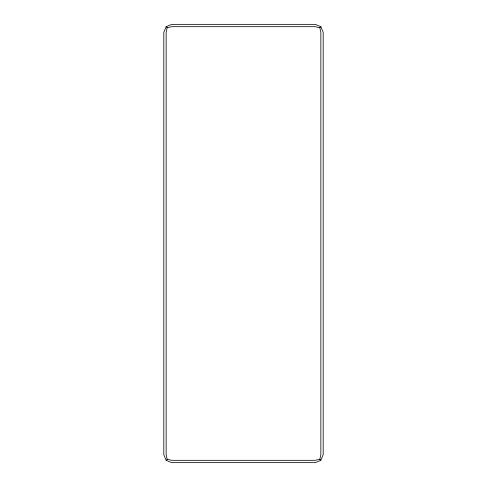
<?xml version="1.0" encoding="UTF-8"?>
<svg xmlns="http://www.w3.org/2000/svg" width="487" height="487" viewBox="0 0 487 487"><rect width="100%" height="100%" fill="white"/><g stroke="black" fill="none" stroke-linecap="round" stroke-linejoin="round"><path stroke-width="0.73" d="M166.146 26.682L167.175 27.716L166.146 32.319L166.146 454.681L167.175 459.284L166.146 460.318L163.809 454.681L163.809 32.319L166.146 26.682L171.777 24.35L315.223 24.35L320.854 26.682L323.191 32.319L323.191 454.681L320.854 460.318L315.223 462.65L171.777 462.65L166.146 460.318M320.854 460.318L319.825 459.284L320.854 454.681L320.854 32.319L319.825 27.716L320.854 26.682M167.175 27.716L171.777 26.682L315.223 26.682L319.825 27.716M319.825 459.284L315.223 460.318L171.777 460.318L167.175 459.284"/></g></svg>
